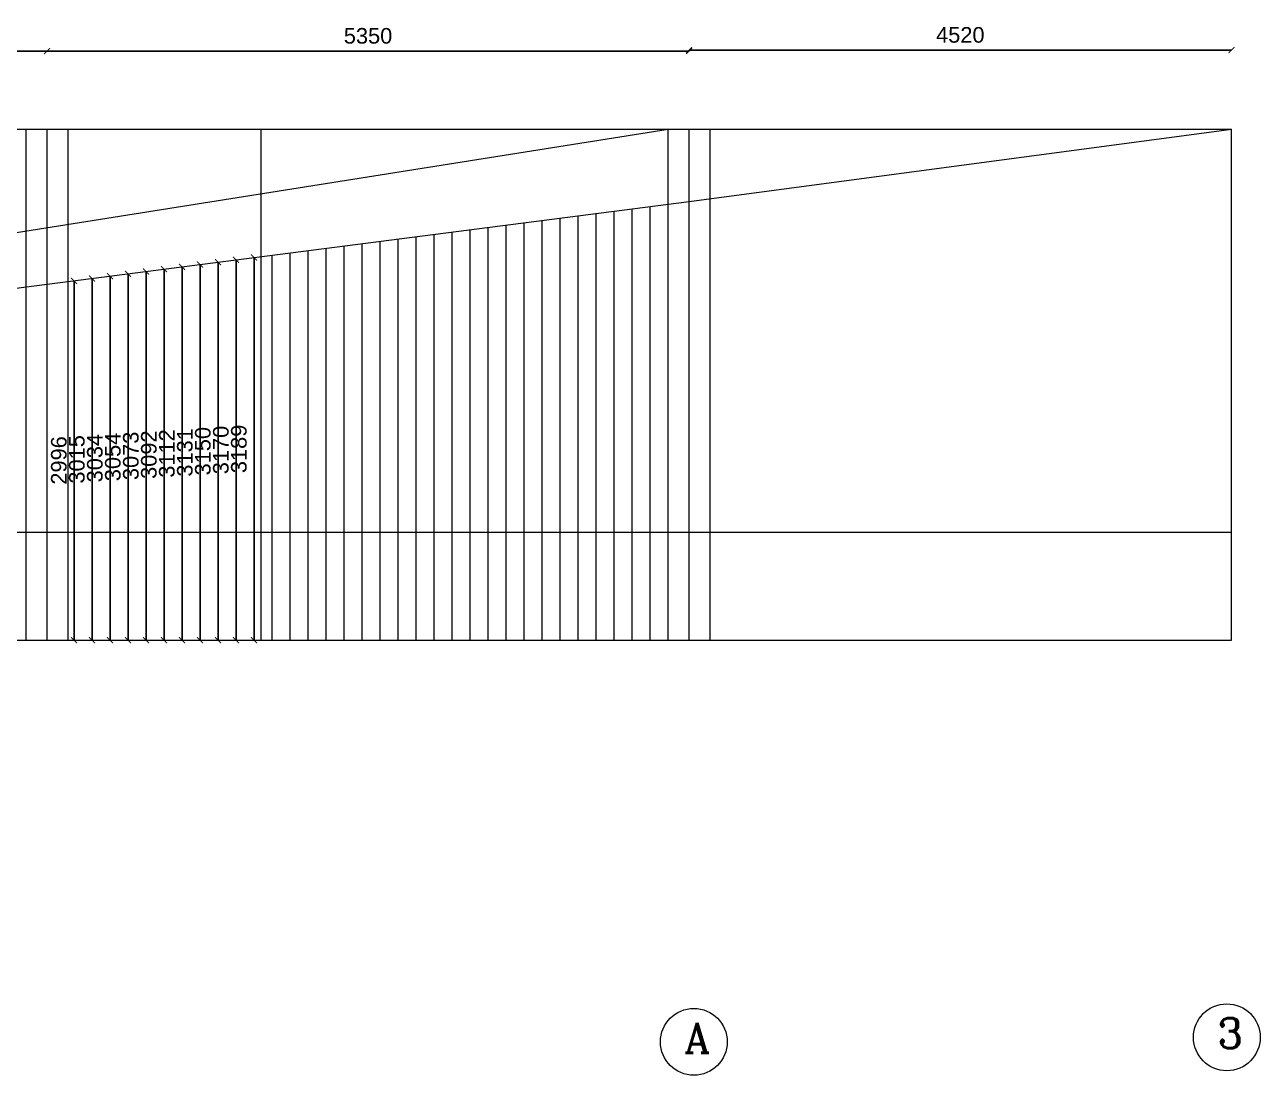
# Model space of a CAD drawing. Header units: inches. Extents: x -26151 to 62940, y -10194 to 246332.
# Drawn here: x -17455 to -16425, y 122061 to 122937 of the extents above; entities that cross this region are included whole.
import ezdxf

# ---------------------------------------------------------------- set-up
doc = ezdxf.new("R2010")
doc.units = ezdxf.units.IN
doc.header["$LTSCALE"] = 0.7
doc.header["$MEASUREMENT"] = 0
doc.layers.get('0').update_dxf_attribs({"lineweight": 13})
doc.layers.get('Defpoints').update_dxf_attribs({"lineweight": 5})
doc.layers.add('hach', color=9, linetype='Continuous', lineweight=9)
doc.layers.add('TEXT', color=3, linetype='Continuous', lineweight=25)
doc.styles.add('GENERATED_STYLE_4', font='verdanai.ttf')
doc.styles.get("Standard").update_dxf_attribs({"font": 'arial.ttf', "height": 13})
doc.dimstyles.get("Standard").update_dxf_attribs({"dimtxt": 13, "dimasz": 5, "dimexe": 0.18, "dimexo": 0.0625, "dimgap": 6, "dimtad": 1, "dimdec": 0, "dimlfac": 10, "dimzin": 0, "dimdsep": 46, "dimtxsty": 'Standard', "dimblk": 'ARCHTICK', "dimcen": 0.09, "dimse1": 1, "dimse2": 1, "dimclrd": 1, "dimclre": 7, "dimclrt": 3, "dimadec": 0, "dimazin": 0, "dimtfac": 1, "dimtdec": 0, "dimtix": 1, "dimtofl": 0, "dimtmove": 0, "dimatfit": 3, "dimldrblk": 'ARCHTICK', "dimfxl": 0, "dimtolj": 1, "dimtzin": 0, "dimarcsym": 0})

# ---------------------------------------------------------------- blocks, each defined once
blk = doc.blocks.new('_ArchTick')
at = {"color": 0, "linetype": 'ByBlock', "lineweight": 0, "const_width": 0.15}
blk.add_lwpolyline([(-0.5, -0.5), (0.5, 0.5)], dxfattribs=at)
blk = doc.blocks.new('*D1728')
at = {"layer": 'Defpoints', "color": 0, "linetype": 'ByBlock', "lineweight": 30, "transparency": 16777216}
for p in [(-17436, 122915.1), (-17811, 122514.1), (-17436, 122424.1)]:
    blk.add_point(p, dxfattribs=at)
at = {"layer": 'hach', "color": 1, "linetype": 'ByBlock', "lineweight": -2, "transparency": 16777216}
blk.add_line((-17811, 122915.1), (-17436, 122915.1), dxfattribs=at)
at = {"layer": 'hach', "color": 1, "linetype": 'ByBlock', "lineweight": -2, "transparency": 16777216, "xscale": 5, "yscale": 5, "zscale": 5, "rotation": 180}
blk.add_blockref('_ArchTick', (-17811, 122915.1), dxfattribs=at)
at = {"layer": 'hach', "color": 1, "linetype": 'ByBlock', "lineweight": -2, "transparency": 16777216, "xscale": 5, "yscale": 5, "zscale": 5}
blk.add_blockref('_ArchTick', (-17436, 122915.1), dxfattribs=at)
at = {"layer": 'hach', "color": 3, "linetype": 'ByBlock', "transparency": 16777216, "insert": (-17623.5, 122927.7), "char_height": 13, "attachment_point": 5}
blk.add_mtext('\\A1;3750', dxfattribs=at)
blk = doc.blocks.new('*D1729')
at = {"layer": 'Defpoints', "color": 0, "linetype": 'ByBlock', "lineweight": 30, "transparency": 16777216}
for p in [(-16901, 122915.1), (-17436, 122514.1), (-16901, 122424.1)]:
    blk.add_point(p, dxfattribs=at)
at = {"layer": 'hach', "color": 1, "linetype": 'ByBlock', "lineweight": -2, "transparency": 16777216}
blk.add_line((-17436, 122915.1), (-16901, 122915.1), dxfattribs=at)
at = {"layer": 'hach', "color": 1, "linetype": 'ByBlock', "lineweight": -2, "transparency": 16777216, "xscale": 5, "yscale": 5, "zscale": 5, "rotation": 180}
blk.add_blockref('_ArchTick', (-17436, 122915.1), dxfattribs=at)
at = {"layer": 'hach', "color": 1, "linetype": 'ByBlock', "lineweight": -2, "transparency": 16777216, "xscale": 5, "yscale": 5, "zscale": 5}
blk.add_blockref('_ArchTick', (-16901, 122915.1), dxfattribs=at)
at = {"layer": 'hach', "color": 3, "linetype": 'ByBlock', "transparency": 16777216, "insert": (-17168.5, 122927.7), "char_height": 13, "attachment_point": 5}
blk.add_mtext('\\A1;5350', dxfattribs=at)
blk = doc.blocks.new('*D1730')
at = {"layer": 'Defpoints', "color": 0, "linetype": 'ByBlock', "lineweight": 30, "transparency": 16777216}
for p in [(-16449, 122915.9), (-16901, 122514.1), (-16449, 122424.1)]:
    blk.add_point(p, dxfattribs=at)
at = {"layer": 'hach', "color": 1, "linetype": 'ByBlock', "lineweight": -2, "transparency": 16777216}
blk.add_line((-16901, 122915.9), (-16449, 122915.9), dxfattribs=at)
at = {"layer": 'hach', "color": 1, "linetype": 'ByBlock', "lineweight": -2, "transparency": 16777216, "xscale": 5, "yscale": 5, "zscale": 5, "rotation": 180}
blk.add_blockref('_ArchTick', (-16901, 122915.9), dxfattribs=at)
at = {"layer": 'hach', "color": 1, "linetype": 'ByBlock', "lineweight": -2, "transparency": 16777216, "xscale": 5, "yscale": 5, "zscale": 5}
blk.add_blockref('_ArchTick', (-16449, 122915.9), dxfattribs=at)
at = {"layer": 'hach', "color": 3, "linetype": 'ByBlock', "transparency": 16777216, "insert": (-16675, 122928.5), "char_height": 13, "attachment_point": 5}
blk.add_mtext('\\A1;4520', dxfattribs=at)
blk = doc.blocks.new('*D1777')
at = {"layer": 'Defpoints', "color": 0, "linetype": 'ByBlock', "lineweight": 30, "transparency": 16777216}
for p in [(-17413.5, 122723.6), (-17413.5, 122424.1), (-17413.5, 122424.1)]:
    blk.add_point(p, dxfattribs=at)
at = {"layer": 'hach', "color": 1, "linetype": 'ByBlock', "lineweight": -2, "transparency": 16777216}
blk.add_line((-17413.5, 122723.6), (-17413.5, 122424.1), dxfattribs=at)
at = {"layer": 'hach', "color": 1, "linetype": 'ByBlock', "lineweight": -2, "transparency": 16777216, "xscale": 5, "yscale": 5, "zscale": 5}
for p, rotation in [((-17413.5, 122723.6), 90), ((-17413.5, 122424.1), 270)]:
    blk.add_blockref('_ArchTick', p, dxfattribs=dict(at, rotation=rotation))
at = {"layer": 'hach', "color": 3, "linetype": 'ByBlock', "transparency": 16777216, "insert": (-17426.1, 122573.9), "char_height": 13, "attachment_point": 5, "rotation": 90}
blk.add_mtext('\\A1;2996', dxfattribs=at)
blk = doc.blocks.new('*D1778')
at = {"layer": 'Defpoints', "color": 0, "linetype": 'ByBlock', "lineweight": 30, "transparency": 16777216}
for p in [(-17398.5, 122725.6), (-17398.5, 122424.1), (-17398.5, 122424.1)]:
    blk.add_point(p, dxfattribs=at)
at = {"layer": 'hach', "color": 1, "linetype": 'ByBlock', "lineweight": -2, "transparency": 16777216}
blk.add_line((-17398.5, 122725.6), (-17398.5, 122424.1), dxfattribs=at)
at = {"layer": 'hach', "color": 1, "linetype": 'ByBlock', "lineweight": -2, "transparency": 16777216, "xscale": 5, "yscale": 5, "zscale": 5}
for p, rotation in [((-17398.5, 122725.6), 90), ((-17398.5, 122424.1), 270)]:
    blk.add_blockref('_ArchTick', p, dxfattribs=dict(at, rotation=rotation))
at = {"layer": 'hach', "color": 3, "linetype": 'ByBlock', "transparency": 16777216, "insert": (-17411.1, 122574.8), "char_height": 13, "attachment_point": 5, "rotation": 90}
blk.add_mtext('\\A1;3015', dxfattribs=at)
blk = doc.blocks.new('*D1779')
at = {"layer": 'Defpoints', "color": 0, "linetype": 'ByBlock', "lineweight": 30, "transparency": 16777216}
for p in [(-17383.5, 122727.5), (-17383.5, 122424.1), (-17383.5, 122424.1)]:
    blk.add_point(p, dxfattribs=at)
at = {"layer": 'hach', "color": 1, "linetype": 'ByBlock', "lineweight": -2, "transparency": 16777216}
blk.add_line((-17383.5, 122727.5), (-17383.5, 122424.1), dxfattribs=at)
at = {"layer": 'hach', "color": 1, "linetype": 'ByBlock', "lineweight": -2, "transparency": 16777216, "xscale": 5, "yscale": 5, "zscale": 5}
for p, rotation in [((-17383.5, 122727.5), 90), ((-17383.5, 122424.1), 270)]:
    blk.add_blockref('_ArchTick', p, dxfattribs=dict(at, rotation=rotation))
at = {"layer": 'hach', "color": 3, "linetype": 'ByBlock', "transparency": 16777216, "insert": (-17396.1, 122575.8), "char_height": 13, "attachment_point": 5, "rotation": 90}
blk.add_mtext('\\A1;3034', dxfattribs=at)
blk = doc.blocks.new('*D1780')
at = {"layer": 'Defpoints', "color": 0, "linetype": 'ByBlock', "lineweight": 30, "transparency": 16777216}
for p in [(-17368.5, 122729.4), (-17368.5, 122424.1), (-17368.5, 122424.1)]:
    blk.add_point(p, dxfattribs=at)
at = {"layer": 'hach', "color": 1, "linetype": 'ByBlock', "lineweight": -2, "transparency": 16777216}
blk.add_line((-17368.5, 122729.4), (-17368.5, 122424.1), dxfattribs=at)
at = {"layer": 'hach', "color": 1, "linetype": 'ByBlock', "lineweight": -2, "transparency": 16777216, "xscale": 5, "yscale": 5, "zscale": 5}
for p, rotation in [((-17368.5, 122729.4), 90), ((-17368.5, 122424.1), 270)]:
    blk.add_blockref('_ArchTick', p, dxfattribs=dict(at, rotation=rotation))
at = {"layer": 'hach', "color": 3, "linetype": 'ByBlock', "transparency": 16777216, "insert": (-17381.1, 122576.8), "char_height": 13, "attachment_point": 5, "rotation": 90}
blk.add_mtext('\\A1;3054', dxfattribs=at)
blk = doc.blocks.new('*D1781')
at = {"layer": 'Defpoints', "color": 0, "linetype": 'ByBlock', "lineweight": 30, "transparency": 16777216}
for p in [(-17353.5, 122731.4), (-17353.5, 122424.1), (-17353.5, 122424.1)]:
    blk.add_point(p, dxfattribs=at)
at = {"layer": 'hach', "color": 1, "linetype": 'ByBlock', "lineweight": -2, "transparency": 16777216}
blk.add_line((-17353.5, 122731.4), (-17353.5, 122424.1), dxfattribs=at)
at = {"layer": 'hach', "color": 1, "linetype": 'ByBlock', "lineweight": -2, "transparency": 16777216, "xscale": 5, "yscale": 5, "zscale": 5}
for p, rotation in [((-17353.5, 122731.4), 90), ((-17353.5, 122424.1), 270)]:
    blk.add_blockref('_ArchTick', p, dxfattribs=dict(at, rotation=rotation))
at = {"layer": 'hach', "color": 3, "linetype": 'ByBlock', "transparency": 16777216, "insert": (-17366.1, 122577.7), "char_height": 13, "attachment_point": 5, "rotation": 90}
blk.add_mtext('\\A1;3073', dxfattribs=at)
blk = doc.blocks.new('*D1782')
at = {"layer": 'Defpoints', "color": 0, "linetype": 'ByBlock', "lineweight": 30, "transparency": 16777216}
for p in [(-17338.5, 122733.3), (-17338.5, 122424.1), (-17338.5, 122424.1)]:
    blk.add_point(p, dxfattribs=at)
at = {"layer": 'hach', "color": 1, "linetype": 'ByBlock', "lineweight": -2, "transparency": 16777216}
blk.add_line((-17338.5, 122733.3), (-17338.5, 122424.1), dxfattribs=at)
at = {"layer": 'hach', "color": 1, "linetype": 'ByBlock', "lineweight": -2, "transparency": 16777216, "xscale": 5, "yscale": 5, "zscale": 5}
for p, rotation in [((-17338.5, 122733.3), 90), ((-17338.5, 122424.1), 270)]:
    blk.add_blockref('_ArchTick', p, dxfattribs=dict(at, rotation=rotation))
at = {"layer": 'hach', "color": 3, "linetype": 'ByBlock', "transparency": 16777216, "insert": (-17351.1, 122578.7), "char_height": 13, "attachment_point": 5, "rotation": 90}
blk.add_mtext('\\A1;3092', dxfattribs=at)
blk = doc.blocks.new('*D1783')
at = {"layer": 'Defpoints', "color": 0, "linetype": 'ByBlock', "lineweight": 30, "transparency": 16777216}
for p in [(-17323.5, 122735.2), (-17323.5, 122424.1), (-17323.5, 122424.1)]:
    blk.add_point(p, dxfattribs=at)
at = {"layer": 'hach', "color": 1, "linetype": 'ByBlock', "lineweight": -2, "transparency": 16777216}
blk.add_line((-17323.5, 122735.2), (-17323.5, 122424.1), dxfattribs=at)
at = {"layer": 'hach', "color": 1, "linetype": 'ByBlock', "lineweight": -2, "transparency": 16777216, "xscale": 5, "yscale": 5, "zscale": 5}
for p, rotation in [((-17323.5, 122735.2), 90), ((-17323.5, 122424.1), 270)]:
    blk.add_blockref('_ArchTick', p, dxfattribs=dict(at, rotation=rotation))
at = {"layer": 'hach', "color": 3, "linetype": 'ByBlock', "transparency": 16777216, "insert": (-17336.1, 122579.7), "char_height": 13, "attachment_point": 5, "rotation": 90}
blk.add_mtext('\\A1;3112', dxfattribs=at)
blk = doc.blocks.new('*D1784')
at = {"layer": 'Defpoints', "color": 0, "linetype": 'ByBlock', "lineweight": 30, "transparency": 16777216}
for p in [(-17308.5, 122737.2), (-17308.5, 122424.1), (-17308.5, 122424.1)]:
    blk.add_point(p, dxfattribs=at)
at = {"layer": 'hach', "color": 1, "linetype": 'ByBlock', "lineweight": -2, "transparency": 16777216}
blk.add_line((-17308.5, 122737.2), (-17308.5, 122424.1), dxfattribs=at)
at = {"layer": 'hach', "color": 1, "linetype": 'ByBlock', "lineweight": -2, "transparency": 16777216, "xscale": 5, "yscale": 5, "zscale": 5}
for p, rotation in [((-17308.5, 122737.2), 90), ((-17308.5, 122424.1), 270)]:
    blk.add_blockref('_ArchTick', p, dxfattribs=dict(at, rotation=rotation))
at = {"layer": 'hach', "color": 3, "linetype": 'ByBlock', "transparency": 16777216, "insert": (-17321.1, 122580.6), "char_height": 13, "attachment_point": 5, "rotation": 90}
blk.add_mtext('\\A1;3131', dxfattribs=at)
blk = doc.blocks.new('*D1785')
at = {"layer": 'Defpoints', "color": 0, "linetype": 'ByBlock', "lineweight": 30, "transparency": 16777216}
for p in [(-17293.5, 122739.1), (-17293.5, 122424.1), (-17293.5, 122424.1)]:
    blk.add_point(p, dxfattribs=at)
at = {"layer": 'hach', "color": 1, "linetype": 'ByBlock', "lineweight": -2, "transparency": 16777216}
blk.add_line((-17293.5, 122739.1), (-17293.5, 122424.1), dxfattribs=at)
at = {"layer": 'hach', "color": 1, "linetype": 'ByBlock', "lineweight": -2, "transparency": 16777216, "xscale": 5, "yscale": 5, "zscale": 5}
for p, rotation in [((-17293.5, 122739.1), 90), ((-17293.5, 122424.1), 270)]:
    blk.add_blockref('_ArchTick', p, dxfattribs=dict(at, rotation=rotation))
at = {"layer": 'hach', "color": 3, "linetype": 'ByBlock', "transparency": 16777216, "insert": (-17306.1, 122581.6), "char_height": 13, "attachment_point": 5, "rotation": 90}
blk.add_mtext('\\A1;3150', dxfattribs=at)
blk = doc.blocks.new('*D1786')
at = {"layer": 'Defpoints', "color": 0, "linetype": 'ByBlock', "lineweight": 30, "transparency": 16777216}
for p in [(-17278.5, 122741), (-17278.5, 122424.1), (-17278.5, 122424.1)]:
    blk.add_point(p, dxfattribs=at)
at = {"layer": 'hach', "color": 1, "linetype": 'ByBlock', "lineweight": -2, "transparency": 16777216}
blk.add_line((-17278.5, 122741), (-17278.5, 122424.1), dxfattribs=at)
at = {"layer": 'hach', "color": 1, "linetype": 'ByBlock', "lineweight": -2, "transparency": 16777216, "xscale": 5, "yscale": 5, "zscale": 5}
for p, rotation in [((-17278.5, 122741), 90), ((-17278.5, 122424.1), 270)]:
    blk.add_blockref('_ArchTick', p, dxfattribs=dict(at, rotation=rotation))
at = {"layer": 'hach', "color": 3, "linetype": 'ByBlock', "transparency": 16777216, "insert": (-17291.1, 122582.6), "char_height": 13, "attachment_point": 5, "rotation": 90}
blk.add_mtext('\\A1;3170', dxfattribs=at)
blk = doc.blocks.new('*D1787')
at = {"layer": 'Defpoints', "color": 0, "linetype": 'ByBlock', "lineweight": 30, "transparency": 16777216}
for p in [(-17263.5, 122743), (-17263.5, 122424.1), (-17263.5, 122424.1)]:
    blk.add_point(p, dxfattribs=at)
at = {"layer": 'hach', "color": 1, "linetype": 'ByBlock', "lineweight": -2, "transparency": 16777216}
blk.add_line((-17263.5, 122743), (-17263.5, 122424.1), dxfattribs=at)
at = {"layer": 'hach', "color": 1, "linetype": 'ByBlock', "lineweight": -2, "transparency": 16777216, "xscale": 5, "yscale": 5, "zscale": 5}
for p, rotation in [((-17263.5, 122743), 90), ((-17263.5, 122424.1), 270)]:
    blk.add_blockref('_ArchTick', p, dxfattribs=dict(at, rotation=rotation))
at = {"layer": 'hach', "color": 3, "linetype": 'ByBlock', "transparency": 16777216, "insert": (-17276.1, 122583.5), "char_height": 13, "attachment_point": 5, "rotation": 90}
blk.add_mtext('\\A1;3189', dxfattribs=at)

msp = doc.modelspace()

# ---------------------------------------------------------------- linework, layer by layer
at = {"lineweight": 20}
for centre in [(-16897.06, 122089.3), (-16452.91, 122093.11)]:
    msp.add_ellipse(centre, major_axis=(-0.02, 27.86), ratio=1, start_param=4.7118466, end_param=10.9950319, dxfattribs=at)
at = {"layer": 'hach', "color": 4, "linetype": 'ByBlock'}
for p, q in [((-19037.98, 122850.05), (-16448.98, 122850.05)), ((-17453.48, 122424.07), (-17453.48, 122850.07)), ((-17435.98, 122424.07), (-17435.98, 122850.07)), ((-17418.48, 122424.07), (-17418.48, 122850.07)), ((-16918.48, 122424.07), (-16918.48, 122850.07)), ((-16900.98, 122424.07), (-16900.98, 122850.07)), ((-16883.48, 122424.07), (-16883.48, 122850.07)), ((-16448.98, 122424.07), (-16448.98, 122850.07)), ((-19037.98, 122514.07), (-16448.98, 122514.07)), ((-19037.98, 122424.07), (-16448.98, 122424.07))]:
    msp.add_line(p, q, dxfattribs=at)
at = {"layer": 'hach', "color": 2, "linetype": 'ByBlock'}
for p, q in [((-19037.98, 122514.07), (-16918.48, 122850.05)), ((-17257.65, 122424.07), (-17257.65, 122850.07))]:
    msp.add_line(p, q, dxfattribs=at)
at = {"layer": 'hach', "color": 5, "linetype": 'ByBlock'}
for p, q in [((-16918.48, 122514.07), (-16918.48, 122850.07)), ((-16918.48, 122514.07), (-16918.48, 122850.07)), ((-16918.48, 122514.07), (-16918.48, 122850.07)), ((-16933.48, 122424.07), (-16933.48, 122785.55)), ((-17023.48, 122424.07), (-17023.48, 122773.94)), ((-17008.48, 122424.07), (-17008.48, 122775.88)), ((-16993.48, 122424.07), (-16993.48, 122777.81)), ((-16978.48, 122424.07), (-16978.48, 122779.75)), ((-16963.48, 122424.07), (-16963.48, 122781.68)), ((-16948.48, 122424.07), (-16948.48, 122783.62)), ((-17098.48, 122424.07), (-17098.48, 122764.27)), ((-17083.48, 122424.07), (-17083.48, 122766.2)), ((-17068.48, 122424.07), (-17068.48, 122768.14)), ((-17053.48, 122424.07), (-17053.48, 122770.07)), ((-17038.48, 122424.07), (-17038.48, 122772.01)), ((-17173.48, 122424.07), (-17173.48, 122754.59)), ((-17158.48, 122424.07), (-17158.48, 122756.53)), ((-17143.48, 122424.07), (-17143.48, 122758.46)), ((-17128.48, 122424.07), (-17128.48, 122760.4)), ((-17113.48, 122424.07), (-17113.48, 122762.33)), ((-17248.48, 122424.07), (-17248.48, 122744.92)), ((-17233.48, 122424.07), (-17233.48, 122746.85)), ((-17218.48, 122424.07), (-17218.48, 122748.79)), ((-17203.48, 122424.07), (-17203.48, 122750.72)), ((-17188.48, 122424.07), (-17188.48, 122752.66)), ((-17338.48, 122424.07), (-17338.48, 122733.31)), ((-17323.48, 122424.07), (-17323.48, 122735.24)), ((-17308.48, 122424.07), (-17308.48, 122737.18)), ((-17293.48, 122424.07), (-17293.48, 122739.11)), ((-17278.48, 122424.07), (-17278.48, 122741.05)), ((-17263.48, 122424.07), (-17263.48, 122742.98)), ((-17413.48, 122424.07), (-17413.48, 122723.63)), ((-17398.48, 122424.07), (-17398.48, 122725.57)), ((-17383.48, 122424.07), (-17383.48, 122727.5)), ((-17368.48, 122424.07), (-17368.48, 122729.44)), ((-17353.48, 122424.07), (-17353.48, 122731.37))]:
    msp.add_line(p, q, dxfattribs=at)
at = {"layer": 'hach', "color": 1, "linetype": 'ByBlock'}
msp.add_lwpolyline([(-19037.98, 122514.07), (-18585.98, 122572.38), (-18185.98, 122623.98), (-17810.98, 122672.36), (-17435.98, 122720.73), (-16900.98, 122789.75), (-16448.98, 122850.05)], dxfattribs=at)

# ---------------------------------------------------------------- texts
at = {"layer": 'TEXT', "char_height": 25, "attachment_point": 1, "style": 'GENERATED_STYLE_4'}
for s, insert in [('{\\Fromanc|c0;A}', (-16904.97, 122105.23)), ('{\\Fromanc|c0;3}', (-16460.82, 122109.05))]:
    msp.add_mtext(s, dxfattribs=dict(at, insert=insert))

# ---------------------------------------------------------------- dimensions: what is measured, and where the dimension line sits
at = {"layer": 'hach', "color": 4, "linetype": 'ByBlock'}
for base, p1, p2, picture, middle in [((-17435.98, 122915.1), (-17810.98, 122514.07), (-17435.98, 122424.07), '*D1728', (-17623.48, 122927.74)), ((-16900.98, 122915.1), (-17435.98, 122514.07), (-16900.98, 122424.07), '*D1729', (-17168.48, 122927.74)), ((-16448.98, 122915.89), (-16900.98, 122514.07), (-16448.98, 122424.07), '*D1730', (-16674.98, 122928.53))]:
    dim = msp.add_linear_dim(base=base, p1=p1, p2=p2, dimstyle='Standard', dxfattribs=at)
    dim.commit()
    dim.dimension.update_dxf_attribs({"geometry": picture, "text_midpoint": middle})
at = {"layer": 'hach', "color": 1, "linetype": 'ByBlock'}
for base, p1, p2, picture, middle in [((-17278.48, 122424.07), (-17278.48, 122741.05), (-17278.48, 122424.07), '*D1786', (-17291.12, 122582.56)), ((-17263.48, 122424.07), (-17263.48, 122742.98), (-17263.48, 122424.07), '*D1787', (-17276.12, 122583.53)), ((-17353.48, 122424.07), (-17353.48, 122731.37), (-17353.48, 122424.07), '*D1781', (-17366.12, 122577.72)), ((-17338.48, 122424.07), (-17338.48, 122733.31), (-17338.48, 122424.07), '*D1782', (-17351.12, 122578.69)), ((-17323.48, 122424.07), (-17323.48, 122735.24), (-17323.48, 122424.07), '*D1783', (-17336.12, 122579.66)), ((-17308.48, 122424.07), (-17308.48, 122737.18), (-17308.48, 122424.07), '*D1784', (-17321.12, 122580.63)), ((-17293.48, 122424.07), (-17293.48, 122739.11), (-17293.48, 122424.07), '*D1785', (-17306.12, 122581.59)), ((-17413.48, 122424.07), (-17413.48, 122723.63), (-17413.48, 122424.07), '*D1777', (-17426.12, 122573.85)), ((-17398.48, 122424.07), (-17398.48, 122725.57), (-17398.48, 122424.07), '*D1778', (-17411.12, 122574.82)), ((-17383.48, 122424.07), (-17383.48, 122727.5), (-17383.48, 122424.07), '*D1779', (-17396.12, 122575.79)), ((-17368.48, 122424.07), (-17368.48, 122729.44), (-17368.48, 122424.07), '*D1780', (-17381.12, 122576.76))]:
    dim = msp.add_linear_dim(base=base, p1=p1, p2=p2, angle=90, dimstyle='Standard', dxfattribs=at)
    dim.commit()
    dim.dimension.update_dxf_attribs({"geometry": picture, "text_midpoint": middle})

doc.saveas('drawing.dxf')
